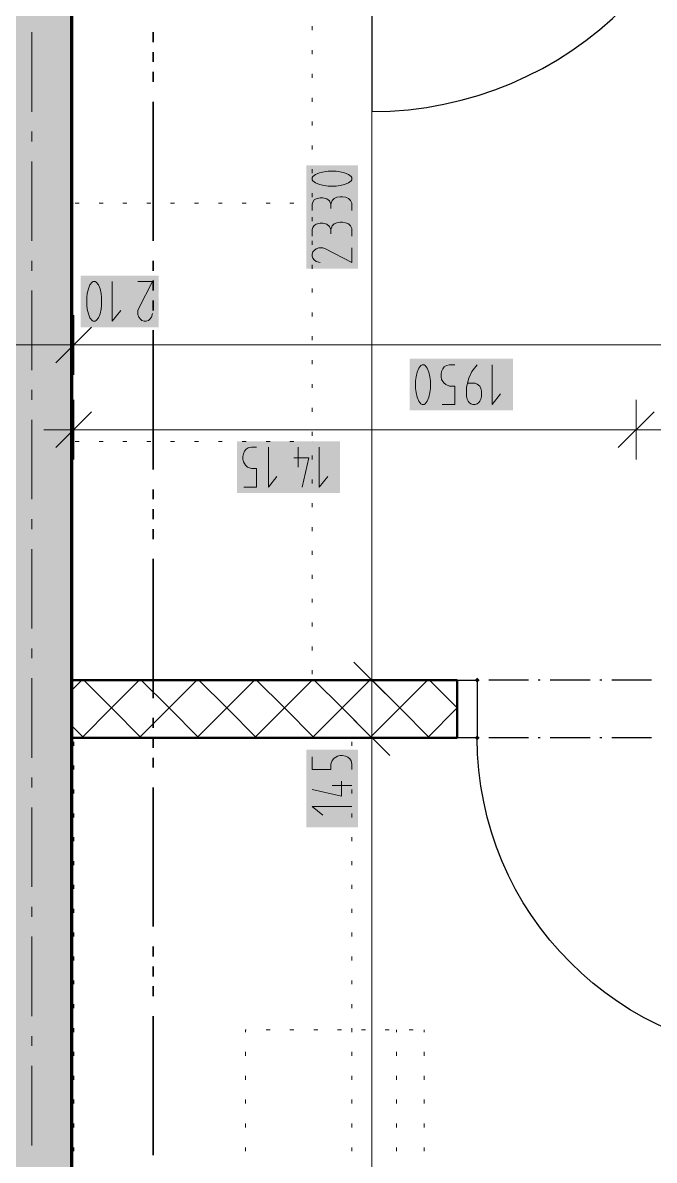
# Model space of a CAD drawing. Header units: millimetres. Extents: x 0 to 594, y 0 to 420.
# Drawn here: x 407.92 to 422.47, y 184.95 to 211.16 of the extents above; entities that cross this region are included whole.
import ezdxf

# ---------------------------------------------------------------- set-up
doc = ezdxf.new("R2010")
doc.units = ezdxf.units.MM
doc.header["$LTSCALE"] = 8
for name, color, linetype in [('PDF_Dvere', 7, 'Continuous'), ('PDF_Koty delkove', 7, 'Continuous'), ('PDF_Nabytek', 7, 'Continuous'), ('PDF_Osy hlavni', 7, 'Continuous'), ('PDF_Pozarni useky', 7, 'Continuous'), ('PDF_Pricky zdene', 7, 'Continuous'), ('PDF_Steny obvodove nosne', 7, 'Continuous')]:
    doc.layers.add(name, color=color, linetype=linetype)

msp = doc.modelspace()

# ---------------------------------------------------------------- linework, layer by layer
at = {"layer": 'PDF_Dvere', "lineweight": 25}
for points in [[(416.73, 217.354), (415.962, 217.354), (415.962, 209.111, 0.414213), (424.205, 217.354)], [(425.716, 194.686), (425.716, 187.359, -0.414213), (418.389, 194.686), (418.424, 194.686)]]:
    msp.add_lwpolyline(points, format="xyb", dxfattribs=at)
msp.add_lwpolyline([(417.931, 196.014), (418.389, 196.014), (418.389, 194.686), (417.931, 194.686)], close=True, dxfattribs=at)
for points in [[(418.424, 196.014), (418.389, 196.014)], [(419.568, 196.014), (418.653, 196.014)], [(419.843, 196.014), (419.797, 196.014)], [(420.988, 196.014), (420.072, 196.014)], [(421.263, 196.014), (421.217, 196.014)], [(422.408, 196.014), (421.492, 196.014)], [(419.568, 194.686), (418.653, 194.686)], [(419.843, 194.686), (419.797, 194.686)], [(420.988, 194.686), (420.072, 194.686)], [(421.263, 194.686), (421.217, 194.686)], [(422.408, 194.686), (421.492, 194.686)]]:
    msp.add_lwpolyline(points, dxfattribs=at)
at = {"layer": 'PDF_Dvere', "lineweight": 25, "transparency": 33554559}
for points in [[(418.446, 196.014), (418.389, 195.957), (418.389, 196.071), (418.331, 196.014)], [(418.446, 194.686), (418.389, 194.629), (418.389, 194.743), (418.331, 194.686)]]:
    msp.add_solid(points, dxfattribs=at)
at = {"layer": 'PDF_Koty delkove', "lineweight": 18}
for points in [[(415.962, 145.412), (415.962, 191.116), (415.962, 194.686), (415.962, 196.014), (415.962, 217.354), (415.962, 219.827), (415.962, 222.575), (415.962, 236.313), (415.962, 239.06), (415.962, 241.533), (415.962, 262.873), (415.962, 264.201), (415.962, 313.476)], [(414.588, 206.831), (414.588, 206.978), (414.602, 207.027), (414.634, 207.076), (414.679, 207.101), (414.77, 207.125), (414.831, 207.125), (414.923, 207.101), (414.984, 207.052), (415.015, 206.978), (415.015, 206.881)], [(415.427, 207.112), (415.351, 207.137), (415.289, 207.149), (415.228, 207.149), (415.152, 207.137), (415.092, 207.112), (415.046, 207.063), (415.015, 206.978)], [(415.504, 206.831), (415.504, 207.002), (415.473, 207.063), (415.427, 207.112)], [(414.588, 206.244), (414.588, 206.391), (414.602, 206.44), (414.634, 206.489), (414.679, 206.514), (414.77, 206.538), (414.831, 206.538), (414.923, 206.514), (414.984, 206.464), (415.015, 206.391), (415.015, 206.293)], [(415.504, 206.244), (415.504, 206.415), (415.473, 206.476), (415.427, 206.525), (415.351, 206.55), (415.289, 206.562), (415.228, 206.562), (415.152, 206.55), (415.092, 206.525), (415.046, 206.476), (415.015, 206.391)], [(415.504, 205.975), (415.504, 205.632), (414.893, 205.951), (414.831, 205.975), (414.74, 205.975), (414.679, 205.951), (414.634, 205.914), (414.602, 205.877), (414.588, 205.828), (414.588, 205.78), (414.602, 205.731), (414.634, 205.694), (414.679, 205.657), (414.77, 205.632)], [(409.699, 204.449), (409.723, 204.556), (409.736, 204.647), (409.736, 204.83), (409.723, 204.921), (409.699, 205.029), (409.662, 205.12), (409.613, 205.182), (409.588, 205.197), (409.54, 205.197), (409.515, 205.182), (409.467, 205.12), (409.43, 205.029), (409.406, 204.921), (409.393, 204.83)], [(409.98, 205.197), (409.98, 204.281), (410.176, 204.525)], [(410.567, 205.197), (410.91, 205.197), (410.592, 204.586), (410.567, 204.525), (410.567, 204.433), (410.592, 204.373), (410.628, 204.327), (410.665, 204.296), (410.714, 204.281), (410.763, 204.281), (410.812, 204.296), (410.849, 204.327), (410.885, 204.373), (410.91, 204.463)], [(409.393, 204.83), (409.393, 204.647), (409.406, 204.556), (409.43, 204.449), (409.467, 204.357), (409.515, 204.296), (409.54, 204.281), (409.588, 204.281), (409.613, 204.296), (409.662, 204.357), (409.699, 204.449)], [(409.093, 204.423), (409.093, 203.736), (409.093, 203.049)], [(409.505, 204.148), (408.68, 203.324)], [(477.783, 203.736), (466.793, 203.736), (464.87, 203.736), (449.849, 203.736), (448.292, 203.736), (447.514, 203.736), (445.316, 203.736), (444.536, 203.736), (442.979, 203.736), (427.96, 203.736), (426.952, 203.736), (409.093, 203.736), (407.169, 203.736)], [(417.582, 202.362), (417.875, 202.362), (417.875, 202.789), (417.753, 202.789), (417.667, 202.82), (417.618, 202.866), (417.57, 202.942), (417.557, 203.003), (417.557, 203.064), (417.57, 203.125), (417.594, 203.186), (417.631, 203.232), (417.679, 203.263), (417.753, 203.278)], [(417.753, 203.278), (417.875, 203.278)], [(418.389, 203.278), (418.266, 203.125), (418.193, 202.972), (418.144, 202.759), (418.144, 202.545), (418.157, 202.484), (418.181, 202.438), (418.205, 202.408), (418.242, 202.377), (418.291, 202.362), (418.34, 202.362), (418.389, 202.377), (418.426, 202.408), (418.45, 202.438), (418.475, 202.484), (418.487, 202.545), (418.487, 202.667), (418.475, 202.728), (418.45, 202.789), (418.389, 202.835), (418.34, 202.851), (418.169, 202.851)], [(418.732, 203.278), (418.732, 202.362), (418.927, 202.606)], [(409.093, 202.47), (409.093, 201.783), (409.093, 201.096)], [(422.052, 202.47), (422.052, 201.783), (422.052, 201.096)], [(409.505, 202.195), (408.68, 201.371)], [(422.464, 202.195), (421.64, 201.371)], [(409.093, 201.783), (408.406, 201.783)], [(426.952, 201.783), (423.597, 201.783), (422.052, 201.783), (409.093, 201.783)], [(413.014, 200.462), (413.307, 200.462), (413.307, 200.889), (413.185, 200.889), (413.1, 200.92), (413.051, 200.966), (413.002, 201.042), (412.99, 201.103), (412.99, 201.164), (413.002, 201.225), (413.026, 201.286), (413.063, 201.332), (413.112, 201.363), (413.185, 201.378), (413.307, 201.378)], [(413.577, 201.378), (413.577, 200.462), (413.772, 200.706)], [(414.262, 201.378), (414.262, 200.92)], [(414.751, 201.378), (414.751, 200.462), (414.946, 200.706)], [(414.164, 201.134), (414.507, 201.134), (414.359, 200.462)], [(416.374, 195.602), (415.549, 196.426)], [(416.649, 196.014), (415.962, 196.014), (415.275, 196.014)], [(416.374, 194.274), (415.549, 195.098)], [(416.649, 194.686), (415.962, 194.686), (415.275, 194.686)], [(414.588, 194.25), (414.588, 193.956), (415.015, 193.956), (415.015, 194.079), (415.046, 194.164), (415.092, 194.213), (415.168, 194.262), (415.228, 194.274), (415.289, 194.274), (415.351, 194.262), (415.411, 194.237)], [(415.411, 194.237), (415.457, 194.201), (415.488, 194.152), (415.504, 194.079), (415.504, 193.956)], [(415.259, 193.687), (415.259, 193.344), (414.588, 193.492)], [(415.504, 193.589), (415.046, 193.589)], [(415.504, 193.1), (414.588, 193.1), (414.831, 192.905)]]:
    msp.add_lwpolyline(points, dxfattribs=at)
for points in [[(415.136, 207.736), (414.953, 207.736), (414.863, 207.724), (414.755, 207.7), (414.664, 207.663), (414.602, 207.614), (414.588, 207.589), (414.588, 207.541), (414.602, 207.516), (414.664, 207.468), (414.755, 207.431), (414.863, 207.406), (414.953, 207.394), (415.136, 207.394), (415.228, 207.406), (415.335, 207.431), (415.427, 207.468), (415.488, 207.516), (415.504, 207.541), (415.504, 207.589), (415.488, 207.614), (415.427, 207.663), (415.335, 207.7), (415.228, 207.724)], [(416.97, 202.911), (416.97, 202.728), (416.983, 202.637), (417.007, 202.53), (417.044, 202.438), (417.092, 202.377), (417.117, 202.362), (417.165, 202.362), (417.19, 202.377), (417.239, 202.438), (417.276, 202.53), (417.3, 202.637), (417.313, 202.728), (417.313, 202.911), (417.3, 203.003), (417.276, 203.11), (417.239, 203.201), (417.19, 203.263), (417.165, 203.278), (417.117, 203.278), (417.092, 203.263), (417.044, 203.201), (417.007, 203.11), (416.983, 203.003)]]:
    msp.add_lwpolyline(points, close=True, dxfattribs=at)
at = {"layer": 'PDF_Koty delkove', "color": 7, "lineweight": 18, "true_color": 0xffffff, "transparency": 33554559}
for points in [[(415.641, 205.495), (415.641, 207.873), (414.45, 205.495), (414.45, 207.873)], [(411.048, 205.334), (409.256, 205.334), (411.048, 204.144), (409.256, 204.144)], [(419.212, 203.416), (416.833, 203.416), (419.212, 202.225), (416.833, 202.225)], [(415.231, 201.516), (412.853, 201.516), (415.231, 200.325), (412.853, 200.325)], [(415.641, 192.62), (415.641, 194.411), (414.45, 192.62), (414.45, 194.411)]]:
    msp.add_solid(points, dxfattribs=at)
at = {"layer": 'PDF_Nabytek', "lineweight": 13}
for points in [[(414.588, 210.987), (414.588, 211.078)], [(414.588, 210.437), (414.588, 210.529)], [(414.588, 209.888), (414.588, 209.979)], [(414.588, 209.338), (414.588, 209.43)], [(414.588, 208.789), (414.588, 208.88)], [(414.588, 208.239), (414.588, 208.331)], [(414.588, 207.689), (414.588, 207.781)], [(414.588, 207.14), (414.588, 207.232)], [(409.093, 207.005), (409.093, 207.005)], [(409.219, 207.005), (409.127, 207.005)], [(409.769, 207.005), (409.677, 207.005)], [(410.318, 207.005), (410.226, 207.005)], [(410.868, 207.005), (410.776, 207.005)], [(411.417, 207.005), (411.326, 207.005)], [(411.967, 207.005), (411.875, 207.005)], [(412.516, 207.005), (412.425, 207.005)], [(413.066, 207.005), (412.974, 207.005)], [(413.615, 207.005), (413.524, 207.005)], [(414.165, 207.005), (414.073, 207.005)], [(414.588, 207.005), (414.588, 207.005)], [(414.588, 206.59), (414.588, 206.682)], [(414.588, 206.041), (414.588, 206.133)], [(414.588, 205.491), (414.588, 205.583)], [(414.588, 204.942), (414.588, 205.033)], [(414.588, 204.392), (414.588, 204.484)], [(414.588, 203.843), (414.588, 203.934)], [(414.588, 203.293), (414.588, 203.385)], [(414.588, 202.744), (414.588, 202.835)], [(414.588, 202.194), (414.588, 202.286)], [(414.588, 201.645), (414.588, 201.736)], [(409.093, 201.509), (409.093, 201.509)], [(409.219, 201.509), (409.127, 201.509)], [(409.769, 201.509), (409.677, 201.509)], [(410.318, 201.509), (410.226, 201.509)], [(410.868, 201.509), (410.776, 201.509)], [(411.417, 201.509), (411.326, 201.509)], [(411.967, 201.509), (411.875, 201.509)], [(412.516, 201.509), (412.425, 201.509)], [(413.066, 201.509), (412.974, 201.509)], [(413.615, 201.509), (413.524, 201.509)], [(414.165, 201.509), (414.073, 201.509)], [(414.588, 201.509), (414.588, 201.509)], [(414.588, 201.095), (414.588, 201.187)], [(414.588, 200.546), (414.588, 200.637)], [(414.588, 199.996), (414.588, 200.088)], [(414.588, 199.447), (414.588, 199.538)], [(414.588, 198.897), (414.588, 198.989)], [(414.588, 198.348), (414.588, 198.439)], [(414.588, 197.798), (414.588, 197.89)], [(414.588, 197.248), (414.588, 197.34)], [(414.588, 196.699), (414.588, 196.791)], [(414.588, 196.149), (414.588, 196.241)], [(414.588, 196.014), (414.588, 196.014)], [(409.093, 194.686), (409.093, 194.686)], [(409.093, 194.686), (409.093, 194.686)], [(409.093, 194.501), (409.093, 194.592)], [(409.219, 194.686), (409.127, 194.686)], [(409.769, 194.686), (409.677, 194.686)], [(410.318, 194.686), (410.226, 194.686)], [(410.868, 194.686), (410.776, 194.686)], [(411.417, 194.686), (411.326, 194.686)], [(411.967, 194.686), (411.875, 194.686)], [(412.516, 194.686), (412.425, 194.686)], [(413.066, 194.686), (412.974, 194.686)], [(413.615, 194.686), (413.524, 194.686)], [(414.165, 194.686), (414.073, 194.686)], [(414.714, 194.686), (414.623, 194.686)], [(415.264, 194.686), (415.172, 194.686)], [(415.504, 194.686), (415.504, 194.686)], [(415.504, 194.686), (415.504, 194.686)], [(415.504, 194.501), (415.504, 194.592)], [(409.093, 193.951), (409.093, 194.043)], [(415.504, 193.951), (415.504, 194.043)], [(409.093, 193.402), (409.093, 193.493)], [(415.504, 193.402), (415.504, 193.493)], [(409.093, 192.852), (409.093, 192.944)], [(415.504, 192.852), (415.504, 192.944)], [(409.093, 192.303), (409.093, 192.394)], [(415.504, 192.303), (415.504, 192.394)], [(409.093, 191.753), (409.093, 191.845)], [(415.504, 191.753), (415.504, 191.845)], [(409.093, 191.204), (409.093, 191.295)], [(415.504, 191.204), (415.504, 191.295)], [(409.093, 190.654), (409.093, 190.746)], [(415.504, 190.654), (415.504, 190.746)], [(409.093, 190.105), (409.093, 190.196)], [(415.504, 190.105), (415.504, 190.196)], [(409.093, 189.555), (409.093, 189.647)], [(415.504, 189.555), (415.504, 189.647)], [(409.093, 189.006), (409.093, 189.097)], [(415.504, 189.006), (415.504, 189.097)], [(409.093, 188.456), (409.093, 188.548)], [(415.504, 188.456), (415.504, 188.548)], [(409.093, 187.907), (409.093, 187.998)], [(413.066, 187.954), (413.047, 187.954), (413.047, 187.907)], [(413.047, 187.954), (413.047, 187.954)], [(413.047, 187.954), (413.047, 187.954)], [(413.615, 187.954), (413.524, 187.954)], [(414.165, 187.954), (414.073, 187.954)], [(414.714, 187.954), (414.623, 187.954)], [(415.264, 187.954), (415.172, 187.954)], [(415.504, 187.907), (415.504, 187.998)], [(415.813, 187.954), (415.722, 187.954)], [(416.363, 187.954), (416.271, 187.954)], [(416.527, 187.907), (416.527, 187.954)], [(416.527, 187.954), (416.527, 187.954)], [(416.912, 187.954), (416.821, 187.954)], [(417.168, 187.907), (417.168, 187.954)], [(417.168, 187.954), (417.168, 187.954)], [(417.168, 187.954), (417.168, 187.954)], [(409.093, 187.357), (409.093, 187.449)], [(413.047, 187.357), (413.047, 187.449)], [(415.504, 187.357), (415.504, 187.449)], [(416.527, 187.357), (416.527, 187.449)], [(417.168, 187.357), (417.168, 187.449)], [(409.093, 186.807), (409.093, 186.899)], [(413.047, 186.807), (413.047, 186.899)], [(415.504, 186.807), (415.504, 186.899)], [(416.527, 186.807), (416.527, 186.899)], [(417.168, 186.807), (417.168, 186.899)], [(409.093, 186.258), (409.093, 186.35)], [(413.047, 186.258), (413.047, 186.35)], [(415.504, 186.258), (415.504, 186.35)], [(416.527, 186.258), (416.527, 186.35)], [(417.168, 186.258), (417.168, 186.35)], [(409.093, 185.708), (409.093, 185.8)], [(413.047, 185.708), (413.047, 185.8)], [(415.504, 185.708), (415.504, 185.8)], [(416.527, 185.708), (416.527, 185.8)], [(417.168, 185.708), (417.168, 185.8)], [(409.093, 185.159), (409.093, 185.25)], [(413.047, 185.159), (413.047, 185.25)], [(415.504, 185.159), (415.504, 185.25)], [(416.527, 185.159), (416.527, 185.25)], [(417.168, 185.159), (417.168, 185.25)]]:
    msp.add_lwpolyline(points, dxfattribs=at)
at = {"layer": 'PDF_Osy hlavni', "lineweight": 18}
for points in [[(408.131, 209.109), (408.131, 210.941)], [(408.131, 208.422), (408.131, 208.651)], [(408.131, 206.133), (408.131, 207.964)], [(408.131, 205.446), (408.131, 205.675)], [(408.131, 203.156), (408.131, 204.988)], [(408.131, 202.469), (408.131, 202.698)], [(408.131, 200.179), (408.131, 202.011)], [(408.131, 199.492), (408.131, 199.721)], [(408.131, 197.203), (408.131, 199.034)], [(408.131, 196.516), (408.131, 196.745)], [(408.131, 194.226), (408.131, 196.058)], [(408.131, 193.539), (408.131, 193.768)], [(408.131, 191.249), (408.131, 193.081)], [(408.131, 190.563), (408.131, 190.792)], [(408.131, 188.273), (408.131, 190.105)], [(408.131, 187.586), (408.131, 187.815)], [(408.131, 185.296), (408.131, 187.128)]]:
    msp.add_lwpolyline(points, dxfattribs=at)
at = {"layer": 'PDF_Pozarni useky', "lineweight": 35}
for points in [[(410.924, 210.712), (410.924, 210.941)], [(410.924, 210.254), (410.924, 210.483)], [(410.924, 209.796), (410.924, 210.025)], [(410.924, 206.133), (410.924, 209.338)], [(410.924, 205.446), (410.924, 205.675)], [(410.924, 204.988), (410.924, 205.217)], [(410.924, 204.53), (410.924, 204.759)], [(410.924, 200.866), (410.924, 204.072)], [(410.924, 200.179), (410.924, 200.408)], [(410.924, 199.721), (410.924, 199.95)], [(410.924, 199.263), (410.924, 199.492)], [(410.924, 195.6), (410.924, 198.805)], [(410.924, 194.913), (410.924, 195.142)], [(410.924, 194.455), (410.924, 194.684)], [(410.924, 193.997), (410.924, 194.226)], [(410.924, 190.334), (410.924, 193.539)], [(410.924, 189.647), (410.924, 189.876)], [(410.924, 189.189), (410.924, 189.418)], [(410.924, 188.731), (410.924, 188.96)], [(410.924, 185.067), (410.924, 188.273)]]:
    msp.add_lwpolyline(points, dxfattribs=at)
at = {"layer": 'PDF_Pricky zdene', "lineweight": 9}
for points in [[(409.276, 196.014), (409.047, 195.785)], [(410.604, 196.014), (409.963, 195.373), (409.276, 194.686)], [(410.65, 194.686), (409.963, 195.373), (409.322, 196.014)], [(411.932, 196.014), (411.291, 195.373), (410.604, 194.686)], [(411.978, 194.686), (411.291, 195.373), (410.65, 196.014)], [(413.26, 196.014), (412.619, 195.373), (411.932, 194.686)], [(413.306, 194.686), (412.619, 195.373), (411.978, 196.014)], [(414.588, 196.014), (413.947, 195.373), (413.26, 194.686)], [(414.634, 194.686), (413.947, 195.373), (413.306, 196.014)], [(415.916, 196.014), (415.275, 195.373), (414.588, 194.686)], [(415.962, 194.686), (415.275, 195.373), (414.634, 196.014)], [(417.244, 196.014), (416.603, 195.373), (415.916, 194.686)], [(417.29, 194.686), (416.603, 195.373), (415.962, 196.014)], [(417.244, 194.686), (417.931, 195.373), (417.29, 196.014)], [(417.931, 195.373), (417.931, 195.373)], [(409.322, 194.686), (409.047, 194.961)]]:
    msp.add_lwpolyline(points, dxfattribs=at)
at = {"layer": 'PDF_Pricky zdene', "lineweight": 50}
for points in [[(417.931, 196.014), (416.328, 196.014), (409.093, 196.014), (409.047, 196.014), (409.047, 194.686), (409.093, 194.686), (416.328, 194.686), (417.931, 194.686)], [(417.931, 196.014), (417.931, 194.686)]]:
    msp.add_lwpolyline(points, dxfattribs=at)
at = {"layer": 'PDF_Steny obvodove nosne', "lineweight": 70}
msp.add_lwpolyline([(409.047, 143.26), (409.047, 145.412), (409.047, 194.686), (409.047, 196.014), (409.047, 217.354), (409.047, 219.827), (409.047, 222.437), (407.215, 222.437), (407.215, 220.102), (407.215, 145.412), (407.215, 143.26)], close=True, dxfattribs=at)
at = {"layer": 'PDF_Steny obvodove nosne', "color": 9, "lineweight": 9, "true_color": 0xc0c0c0, "transparency": 33554559}
msp.add_solid([(409.047, 143.26), (409.047, 222.437), (407.215, 143.26), (407.215, 222.437)], dxfattribs=at)

doc.saveas('drawing.dxf')
